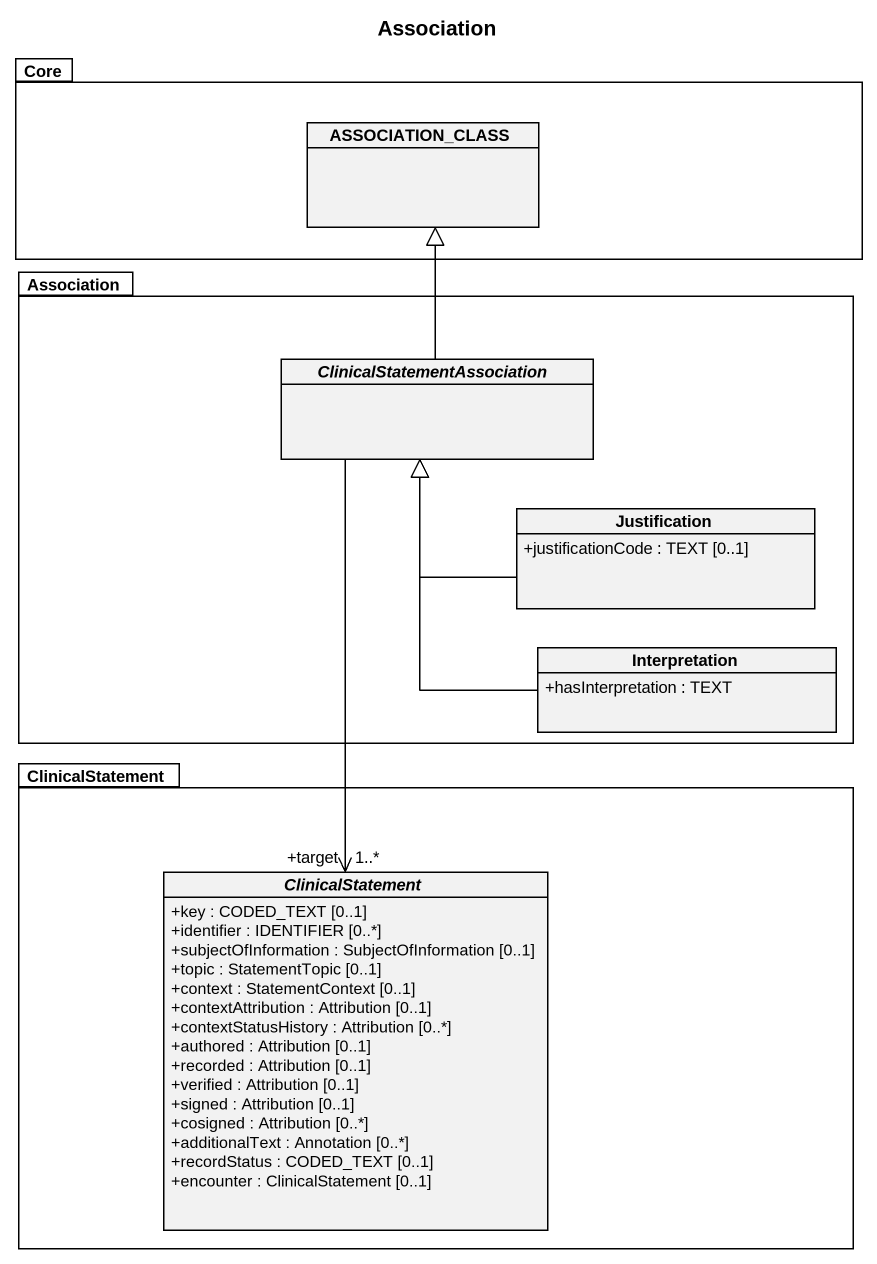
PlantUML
@startuml
title Association
hide circle
hide empty members
skinparam classAttributeIconSize 0
package Core {
  class ASSOCIATION_CLASS
}
package Association {
  abstract class ClinicalStatementAssociation
  class Justification {
    +justificationCode : TEXT [0..1]
  }
  class Interpretation {
    +hasInterpretation : TEXT
  }
}
package ClinicalStatement {
  abstract class "ClinicalStatement" as ClinicalStatement_2 {
    +key : CODED_TEXT [0..1]
    +identifier : IDENTIFIER [0..*]
    +subjectOfInformation : SubjectOfInformation [0..1]
    +topic : StatementTopic [0..1]
    +context : StatementContext [0..1]
    +contextAttribution : Attribution [0..1]
    +contextStatusHistory : Attribution [0..*]
    +authored : Attribution [0..1]
    +recorded : Attribution [0..1]
    +verified : Attribution [0..1]
    +signed : Attribution [0..1]
    +cosigned : Attribution [0..*]
    +additionalText : Annotation [0..*]
    +recordStatus : CODED_TEXT [0..1]
    +encounter : ClinicalStatement [0..1]
  }
}
ClinicalStatementAssociation -up-|> ASSOCIATION_CLASS
Justification -up-|> ClinicalStatementAssociation
Interpretation -up-|> ClinicalStatementAssociation
ClinicalStatement_2 "+target\n1..*" <-up- ClinicalStatementAssociation
@enduml
